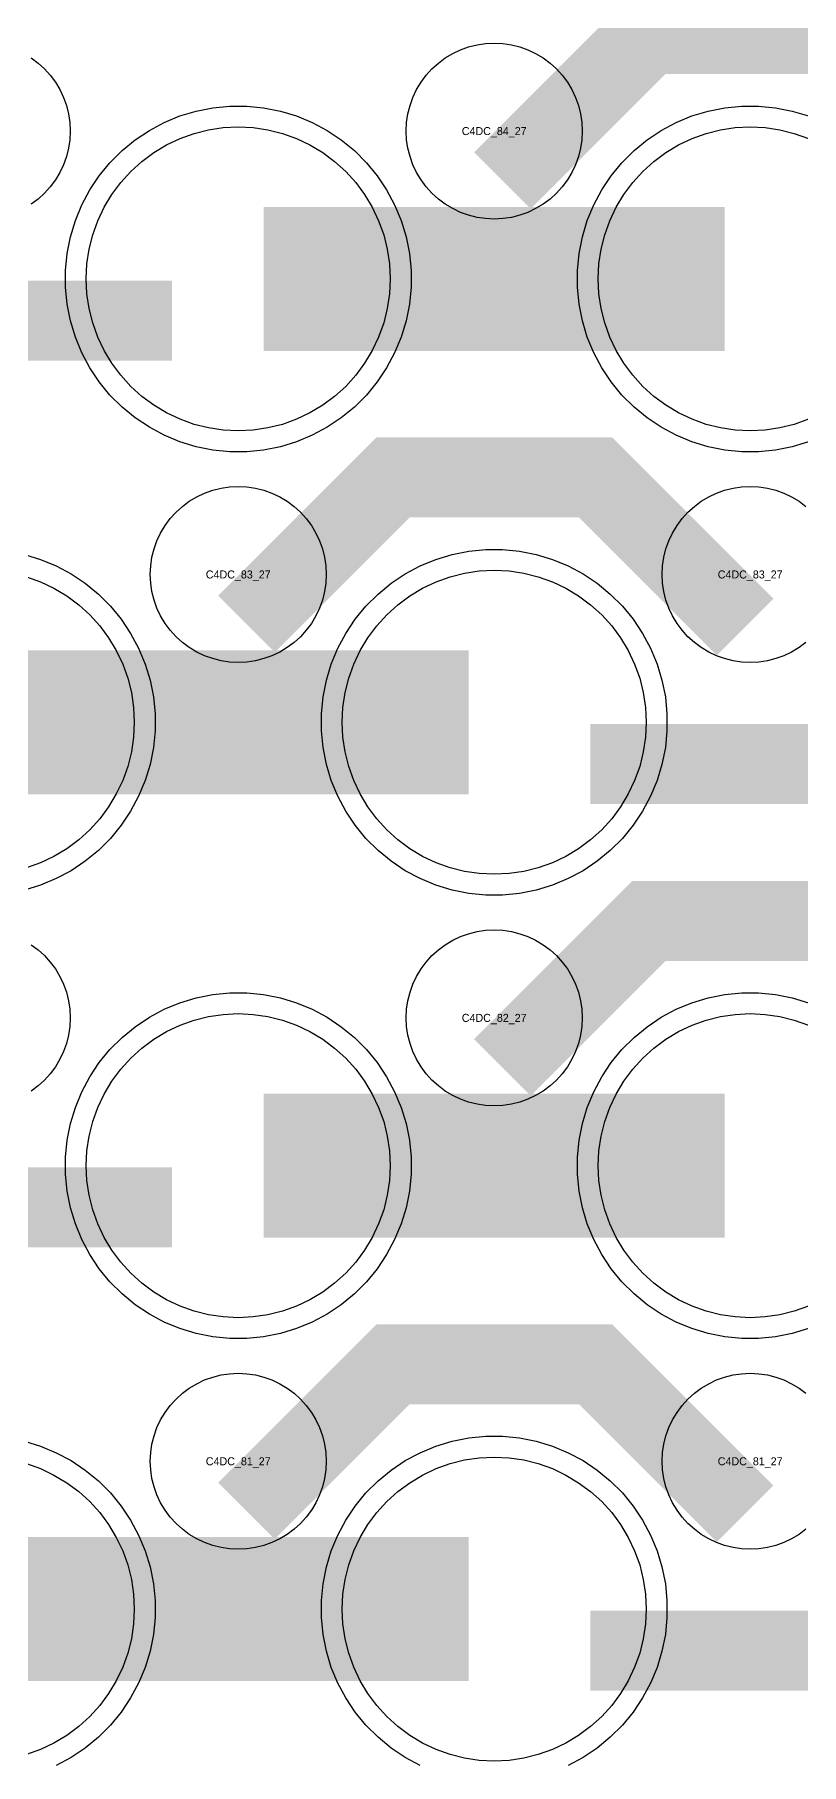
# Model space of a CAD drawing. Extents: x -11880 to 11880, y -14992 to 14992.
# Drawn here: x -3424 to -3184, y -3664 to -3124 of the extents above; entities that cross this region are included whole.
import ezdxf
from ezdxf.enums import TextEntityAlignment as Align

# ---------------------------------------------------------------- set-up
doc = ezdxf.new("R2010")
doc.units = 0
doc.header["$MEASUREMENT"] = 0
for name, color, linetype in [('GDS_775_DT_237', 138, 'CONTINUOUS'), ('RDL1_FS', 34, 'CONTINUOUS'), ('RDL_BS', 160, 'CONTINUOUS')]:
    doc.layers.add(name, color=color, linetype=linetype)

msp = doc.modelspace()

# ---------------------------------------------------------------- linework, layer by layer
at = {"layer": 'RDL1_FS'}
for points in [[(-3360, -3247.694), (-3364.657, -3247.465), (-3369.268, -3246.781), (-3373.791, -3245.649), (-3378.181, -3244.077), (-3382.395, -3242.085), (-3386.395, -3239.687), (-3390.14, -3236.909), (-3393.594, -3233.779), (-3396.724, -3230.325), (-3399.502, -3226.58), (-3401.9, -3222.58), (-3403.892, -3218.366), (-3405.464, -3213.976), (-3406.596, -3209.453), (-3407.28, -3204.842), (-3407.509, -3200.185), (-3407.28, -3195.528), (-3406.596, -3190.917), (-3405.464, -3186.394), (-3403.892, -3182.004), (-3401.9, -3177.79), (-3399.502, -3173.79), (-3396.724, -3170.045), (-3393.594, -3166.591), (-3390.14, -3163.461), (-3386.395, -3160.683), (-3382.395, -3158.285), (-3378.181, -3156.293), (-3373.791, -3154.721), (-3369.268, -3153.589), (-3364.657, -3152.905), (-3360, -3152.676), (-3355.343, -3152.905), (-3350.732, -3153.589), (-3346.209, -3154.721), (-3341.819, -3156.293), (-3337.605, -3158.285), (-3333.605, -3160.683), (-3329.86, -3163.461), (-3326.406, -3166.591), (-3323.276, -3170.045), (-3320.498, -3173.79), (-3318.1, -3177.79), (-3316.108, -3182.004), (-3314.536, -3186.394), (-3313.404, -3190.917), (-3312.72, -3195.528), (-3312.491, -3200.185), (-3312.72, -3204.842), (-3313.404, -3209.453), (-3314.536, -3213.976), (-3316.108, -3218.366), (-3318.1, -3222.58), (-3320.498, -3226.58), (-3323.276, -3230.325), (-3326.406, -3233.779), (-3329.86, -3236.909), (-3333.605, -3239.687), (-3337.605, -3242.085), (-3341.819, -3244.077), (-3346.209, -3245.649), (-3350.732, -3246.781), (-3355.343, -3247.465)], [(-3280, -3386.254), (-3284.657, -3386.025), (-3289.268, -3385.341), (-3293.791, -3384.209), (-3298.181, -3382.637), (-3302.395, -3380.645), (-3306.395, -3378.247), (-3310.14, -3375.469), (-3313.594, -3372.339), (-3316.724, -3368.885), (-3319.502, -3365.14), (-3321.9, -3361.14), (-3323.892, -3356.926), (-3325.464, -3352.536), (-3326.596, -3348.013), (-3327.28, -3343.402), (-3327.509, -3338.745), (-3327.28, -3334.088), (-3326.596, -3329.477), (-3325.464, -3324.954), (-3323.892, -3320.564), (-3321.9, -3316.35), (-3319.502, -3312.35), (-3316.724, -3308.605), (-3313.594, -3305.151), (-3310.14, -3302.021), (-3306.395, -3299.243), (-3302.395, -3296.845), (-3298.181, -3294.853), (-3293.791, -3293.281), (-3289.268, -3292.149), (-3284.657, -3291.465), (-3280, -3291.236), (-3275.343, -3291.465), (-3270.732, -3292.149), (-3266.209, -3293.281), (-3261.819, -3294.853), (-3257.605, -3296.845), (-3253.605, -3299.243), (-3249.86, -3302.021), (-3246.406, -3305.151), (-3243.276, -3308.605), (-3240.498, -3312.35), (-3238.1, -3316.35), (-3236.108, -3320.564), (-3234.536, -3324.954), (-3233.404, -3329.477), (-3232.72, -3334.088), (-3232.491, -3338.745), (-3232.72, -3343.402), (-3233.404, -3348.013), (-3234.536, -3352.536), (-3236.108, -3356.926), (-3238.1, -3361.14), (-3240.498, -3365.14), (-3243.276, -3368.885), (-3246.406, -3372.339), (-3249.86, -3375.469), (-3253.605, -3378.247), (-3257.605, -3380.645), (-3261.819, -3382.637), (-3266.209, -3384.209), (-3270.732, -3385.341), (-3275.343, -3386.025)], [(-3360, -3524.819), (-3364.657, -3524.59), (-3369.268, -3523.906), (-3373.791, -3522.774), (-3378.181, -3521.202), (-3382.395, -3519.21), (-3386.395, -3516.812), (-3390.14, -3514.034), (-3393.594, -3510.904), (-3396.724, -3507.45), (-3399.502, -3503.705), (-3401.9, -3499.705), (-3403.892, -3495.491), (-3405.464, -3491.101), (-3406.596, -3486.578), (-3407.28, -3481.967), (-3407.509, -3477.31), (-3407.28, -3472.653), (-3406.596, -3468.042), (-3405.464, -3463.519), (-3403.892, -3459.129), (-3401.9, -3454.915), (-3399.502, -3450.915), (-3396.724, -3447.17), (-3393.594, -3443.716), (-3390.14, -3440.586), (-3386.395, -3437.808), (-3382.395, -3435.41), (-3378.181, -3433.418), (-3373.791, -3431.846), (-3369.268, -3430.714), (-3364.657, -3430.03), (-3360, -3429.801), (-3355.343, -3430.03), (-3350.732, -3430.714), (-3346.209, -3431.846), (-3341.819, -3433.418), (-3337.605, -3435.41), (-3333.605, -3437.808), (-3329.86, -3440.586), (-3326.406, -3443.716), (-3323.276, -3447.17), (-3320.498, -3450.915), (-3318.1, -3454.915), (-3316.108, -3459.129), (-3314.536, -3463.519), (-3313.404, -3468.042), (-3312.72, -3472.653), (-3312.491, -3477.31), (-3312.72, -3481.967), (-3313.404, -3486.578), (-3314.536, -3491.101), (-3316.108, -3495.491), (-3318.1, -3499.705), (-3320.498, -3503.705), (-3323.276, -3507.45), (-3326.406, -3510.904), (-3329.86, -3514.034), (-3333.605, -3516.812), (-3337.605, -3519.21), (-3341.819, -3521.202), (-3346.209, -3522.774), (-3350.732, -3523.906), (-3355.343, -3524.59)], [(-3280, -3663.384), (-3284.657, -3663.155), (-3289.268, -3662.471), (-3293.791, -3661.339), (-3298.181, -3659.767), (-3302.395, -3657.775), (-3306.395, -3655.377), (-3310.14, -3652.599), (-3313.594, -3649.469), (-3316.724, -3646.015), (-3319.502, -3642.27), (-3321.9, -3638.27), (-3323.892, -3634.056), (-3325.464, -3629.666), (-3326.596, -3625.143), (-3327.28, -3620.532), (-3327.509, -3615.875), (-3327.28, -3611.218), (-3326.596, -3606.607), (-3325.464, -3602.084), (-3323.892, -3597.694), (-3321.9, -3593.48), (-3319.502, -3589.48), (-3316.724, -3585.735), (-3313.594, -3582.281), (-3310.14, -3579.151), (-3306.395, -3576.373), (-3302.395, -3573.975), (-3298.181, -3571.983), (-3293.791, -3570.411), (-3289.268, -3569.279), (-3284.657, -3568.595), (-3280, -3568.366), (-3275.343, -3568.595), (-3270.732, -3569.279), (-3266.209, -3570.411), (-3261.819, -3571.983), (-3257.605, -3573.975), (-3253.605, -3576.373), (-3249.86, -3579.151), (-3246.406, -3582.281), (-3243.276, -3585.735), (-3240.498, -3589.48), (-3238.1, -3593.48), (-3236.108, -3597.694), (-3234.536, -3602.084), (-3233.404, -3606.607), (-3232.72, -3611.218), (-3232.491, -3615.875), (-3232.72, -3620.532), (-3233.404, -3625.143), (-3234.536, -3629.666), (-3236.108, -3634.056), (-3238.1, -3638.27), (-3240.498, -3642.27), (-3243.276, -3646.015), (-3246.406, -3649.469), (-3249.86, -3652.599), (-3253.605, -3655.377), (-3257.605, -3657.775), (-3261.819, -3659.767), (-3266.209, -3661.339), (-3270.732, -3662.471), (-3275.343, -3663.155)]]:
    msp.add_lwpolyline(points, close=True, dxfattribs=at)
for points in [[(-3181.819, -3244.077), (-3186.209, -3245.649), (-3190.732, -3246.781), (-3195.343, -3247.465), (-3200, -3247.694), (-3204.657, -3247.465), (-3209.268, -3246.781), (-3213.791, -3245.649), (-3218.181, -3244.077), (-3222.395, -3242.085), (-3226.395, -3239.687), (-3230.14, -3236.909), (-3233.594, -3233.779), (-3236.724, -3230.325), (-3239.502, -3226.58), (-3241.9, -3222.58), (-3243.892, -3218.366), (-3245.464, -3213.976), (-3246.596, -3209.453), (-3247.28, -3204.842), (-3247.509, -3200.185), (-3247.28, -3195.528), (-3246.596, -3190.917), (-3245.464, -3186.394), (-3243.892, -3182.004), (-3241.9, -3177.79), (-3239.502, -3173.79), (-3236.724, -3170.045), (-3233.594, -3166.591), (-3230.14, -3163.461), (-3226.395, -3160.683), (-3222.395, -3158.285), (-3218.181, -3156.293), (-3213.791, -3154.721), (-3209.268, -3153.589), (-3204.657, -3152.905), (-3200, -3152.676), (-3195.343, -3152.905), (-3190.732, -3153.589), (-3186.209, -3154.721), (-3181.819, -3156.293)], [(-3426.209, -3293.281), (-3421.819, -3294.853), (-3417.605, -3296.845), (-3413.605, -3299.243), (-3409.86, -3302.021), (-3406.406, -3305.151), (-3403.276, -3308.605), (-3400.498, -3312.35), (-3398.1, -3316.35), (-3396.108, -3320.564), (-3394.536, -3324.954), (-3393.404, -3329.477), (-3392.72, -3334.088), (-3392.491, -3338.745), (-3392.72, -3343.402), (-3393.404, -3348.013), (-3394.536, -3352.536), (-3396.108, -3356.926), (-3398.1, -3361.14), (-3400.498, -3365.14), (-3403.276, -3368.885), (-3406.406, -3372.339), (-3409.86, -3375.469), (-3413.605, -3378.247), (-3417.605, -3380.645), (-3421.819, -3382.637), (-3426.209, -3384.209)], [(-3181.819, -3521.202), (-3186.209, -3522.774), (-3190.732, -3523.906), (-3195.343, -3524.59), (-3200, -3524.819), (-3204.657, -3524.59), (-3209.268, -3523.906), (-3213.791, -3522.774), (-3218.181, -3521.202), (-3222.395, -3519.21), (-3226.395, -3516.812), (-3230.14, -3514.034), (-3233.594, -3510.904), (-3236.724, -3507.45), (-3239.502, -3503.705), (-3241.9, -3499.705), (-3243.892, -3495.491), (-3245.464, -3491.101), (-3246.596, -3486.578), (-3247.28, -3481.967), (-3247.509, -3477.31), (-3247.28, -3472.653), (-3246.596, -3468.042), (-3245.464, -3463.519), (-3243.892, -3459.129), (-3241.9, -3454.915), (-3239.502, -3450.915), (-3236.724, -3447.17), (-3233.594, -3443.716), (-3230.14, -3440.586), (-3226.395, -3437.808), (-3222.395, -3435.41), (-3218.181, -3433.418), (-3213.791, -3431.846), (-3209.268, -3430.714), (-3204.657, -3430.03), (-3200, -3429.801), (-3195.343, -3430.03), (-3190.732, -3430.714), (-3186.209, -3431.846), (-3181.819, -3433.418)], [(-3426.209, -3570.411), (-3421.819, -3571.983), (-3417.605, -3573.975), (-3413.605, -3576.373), (-3409.86, -3579.151), (-3406.406, -3582.281), (-3403.276, -3585.735), (-3400.498, -3589.48), (-3398.1, -3593.48), (-3396.108, -3597.694), (-3394.536, -3602.084), (-3393.404, -3606.607), (-3392.72, -3611.218), (-3392.491, -3615.875), (-3392.72, -3620.532), (-3393.404, -3625.143), (-3394.536, -3629.666), (-3396.108, -3634.056), (-3398.1, -3638.27), (-3400.498, -3642.27), (-3403.276, -3646.015), (-3406.406, -3649.469), (-3409.86, -3652.599), (-3413.605, -3655.377), (-3417.605, -3657.775), (-3421.819, -3659.767), (-3426.209, -3661.339)]]:
    msp.add_lwpolyline(points, dxfattribs=at)
for points in [[(-3351.998, -3200.185, 45, 45, 0), (-3279.998, -3200.185, 45, 45, 0)], [(-3279.998, -3200.185, 45, 45, 0), (-3207.998, -3200.185, 45, 45, 0)], [(-3431.998, -3338.745, 45, 45, 0), (-3359.998, -3338.745, 45, 45, 0)], [(-3359.998, -3338.745, 45, 45, 0), (-3287.998, -3338.745, 45, 45, 0)], [(-3351.998, -3477.31, 45, 45, 0), (-3279.998, -3477.31, 45, 45, 0)], [(-3279.998, -3477.31, 45, 45, 0), (-3207.998, -3477.31, 45, 45, 0)], [(-3431.998, -3615.875, 45, 45, 0), (-3359.998, -3615.875, 45, 45, 0)], [(-3359.998, -3615.875, 45, 45, 0), (-3287.998, -3615.875, 45, 45, 0)]]:
    msp.add_lwpolyline(points, format="xyseb", dxfattribs=at)
at = {"layer": 'RDL_BS'}
for points in [[(-3277.438, -3169.499, 25, 25, 0), (-3231.623, -3123.684, 25, 25, 0), (-3198.07, -3123.684, 25, 25, 0)], [(-3121.599, -3170.398, 25, 25, 0), (-3168.313, -3123.684, 25, 25, 0), (-3198.071, -3123.684, 25, 25, 0)], [(-3489.984, -3213.198, 25, 25, 0), (-3380.719, -3213.198, 25, 25, 0)], [(-3357.438, -3308.059, 25, 25, 0), (-3311.623, -3262.244, 25, 25, 0), (-3278.07, -3262.244, 25, 25, 0)], [(-3201.599, -3308.958, 25, 25, 0), (-3248.313, -3262.244, 25, 25, 0), (-3278.071, -3262.244, 25, 25, 0)], [(-3249.984, -3351.758, 25, 25, 0), (-3140.719, -3351.758, 25, 25, 0)], [(-3277.438, -3446.624, 25, 25, 0), (-3231.623, -3400.809, 25, 25, 0), (-3198.07, -3400.809, 25, 25, 0)], [(-3121.599, -3447.523, 25, 25, 0), (-3168.313, -3400.809, 25, 25, 0), (-3198.071, -3400.809, 25, 25, 0)], [(-3489.984, -3490.323, 25, 25, 0), (-3380.719, -3490.323, 25, 25, 0)], [(-3357.438, -3585.189, 25, 25, 0), (-3311.623, -3539.374, 25, 25, 0), (-3278.07, -3539.374, 25, 25, 0)], [(-3201.599, -3586.088, 25, 25, 0), (-3248.313, -3539.374, 25, 25, 0), (-3278.071, -3539.374, 25, 25, 0)], [(-3249.984, -3628.888, 25, 25, 0), (-3140.719, -3628.888, 25, 25, 0)]]:
    msp.add_lwpolyline(points, format="xyseb", dxfattribs=at)
for points in [[(-3280, -3181.491), (-3282.693, -3181.359), (-3285.365, -3180.963), (-3287.984, -3180.306), (-3290.519, -3179.399), (-3292.956, -3178.247), (-3295.28, -3176.854), (-3297.443, -3175.251), (-3299.442, -3173.439), (-3301.254, -3171.44), (-3302.857, -3169.277), (-3304.25, -3166.953), (-3305.402, -3164.516), (-3306.309, -3161.981), (-3306.966, -3159.362), (-3307.362, -3156.69), (-3307.494, -3153.997), (-3307.362, -3151.304), (-3306.966, -3148.632), (-3306.309, -3146.013), (-3305.402, -3143.478), (-3304.25, -3141.041), (-3302.857, -3138.717), (-3301.254, -3136.554), (-3299.442, -3134.555), (-3297.443, -3132.743), (-3295.28, -3131.14), (-3292.956, -3129.747), (-3290.519, -3128.595), (-3287.984, -3127.688), (-3285.365, -3127.031), (-3282.693, -3126.635), (-3280, -3126.503), (-3277.307, -3126.635), (-3274.635, -3127.031), (-3272.016, -3127.688), (-3269.481, -3128.595), (-3267.044, -3129.747), (-3264.72, -3131.14), (-3262.557, -3132.743), (-3260.558, -3134.555), (-3258.746, -3136.554), (-3257.143, -3138.717), (-3255.75, -3141.041), (-3254.598, -3143.478), (-3253.691, -3146.013), (-3253.034, -3148.632), (-3252.638, -3151.304), (-3252.506, -3153.997), (-3252.638, -3156.69), (-3253.034, -3159.362), (-3253.691, -3161.981), (-3254.598, -3164.516), (-3255.75, -3166.953), (-3257.143, -3169.277), (-3258.746, -3171.44), (-3260.558, -3173.439), (-3262.557, -3175.251), (-3264.72, -3176.854), (-3267.044, -3178.247), (-3269.481, -3179.399), (-3272.016, -3180.306), (-3274.635, -3180.963), (-3277.307, -3181.359)], [(-3362.644, -3254.185), (-3367.938, -3253.668), (-3373.165, -3252.622), (-3378.205, -3251.091), (-3383.115, -3249.06), (-3387.777, -3246.568), (-3392.191, -3243.621), (-3396.292, -3240.259), (-3400.074, -3236.477), (-3403.436, -3232.376), (-3406.383, -3227.962), (-3408.875, -3223.3), (-3410.906, -3218.39), (-3412.437, -3213.35), (-3413.483, -3208.123), (-3414, -3202.829), (-3414, -3197.541), (-3413.483, -3192.247), (-3412.437, -3187.02), (-3410.906, -3181.98), (-3408.875, -3177.07), (-3406.383, -3172.408), (-3403.436, -3167.994), (-3400.074, -3163.893), (-3396.292, -3160.111), (-3392.191, -3156.749), (-3387.777, -3153.802), (-3383.115, -3151.31), (-3378.205, -3149.279), (-3373.165, -3147.748), (-3367.938, -3146.702), (-3362.644, -3146.185), (-3357.356, -3146.185), (-3352.062, -3146.702), (-3346.835, -3147.748), (-3341.795, -3149.279), (-3336.885, -3151.31), (-3332.223, -3153.802), (-3327.809, -3156.749), (-3323.708, -3160.111), (-3319.926, -3163.893), (-3316.564, -3167.994), (-3313.617, -3172.408), (-3311.125, -3177.07), (-3309.094, -3181.98), (-3307.563, -3187.02), (-3306.517, -3192.247), (-3306, -3197.541), (-3306, -3202.829), (-3306.517, -3208.123), (-3307.563, -3213.35), (-3309.094, -3218.39), (-3311.125, -3223.3), (-3313.617, -3227.962), (-3316.564, -3232.376), (-3319.926, -3236.477), (-3323.708, -3240.259), (-3327.809, -3243.621), (-3332.223, -3246.568), (-3336.885, -3249.06), (-3341.795, -3251.091), (-3346.835, -3252.622), (-3352.062, -3253.668), (-3357.356, -3254.185)], [(-3360, -3320.051), (-3362.693, -3319.919), (-3365.365, -3319.523), (-3367.984, -3318.866), (-3370.519, -3317.959), (-3372.956, -3316.807), (-3375.28, -3315.414), (-3377.443, -3313.811), (-3379.442, -3311.999), (-3381.254, -3310), (-3382.857, -3307.837), (-3384.25, -3305.513), (-3385.402, -3303.076), (-3386.309, -3300.541), (-3386.966, -3297.922), (-3387.362, -3295.25), (-3387.494, -3292.557), (-3387.362, -3289.864), (-3386.966, -3287.192), (-3386.309, -3284.573), (-3385.402, -3282.038), (-3384.25, -3279.601), (-3382.857, -3277.277), (-3381.254, -3275.114), (-3379.442, -3273.115), (-3377.443, -3271.303), (-3375.28, -3269.7), (-3372.956, -3268.307), (-3370.519, -3267.155), (-3367.984, -3266.248), (-3365.365, -3265.591), (-3362.693, -3265.195), (-3360, -3265.063), (-3357.307, -3265.195), (-3354.635, -3265.591), (-3352.016, -3266.248), (-3349.481, -3267.155), (-3347.044, -3268.307), (-3344.72, -3269.7), (-3342.557, -3271.303), (-3340.558, -3273.115), (-3338.746, -3275.114), (-3337.143, -3277.277), (-3335.75, -3279.601), (-3334.598, -3282.038), (-3333.691, -3284.573), (-3333.034, -3287.192), (-3332.638, -3289.864), (-3332.506, -3292.557), (-3332.638, -3295.25), (-3333.034, -3297.922), (-3333.691, -3300.541), (-3334.598, -3303.076), (-3335.75, -3305.513), (-3337.143, -3307.837), (-3338.746, -3310), (-3340.558, -3311.999), (-3342.557, -3313.811), (-3344.72, -3315.414), (-3347.044, -3316.807), (-3349.481, -3317.959), (-3352.016, -3318.866), (-3354.635, -3319.523), (-3357.307, -3319.919)], [(-3282.644, -3392.745), (-3287.938, -3392.228), (-3293.165, -3391.182), (-3298.205, -3389.651), (-3303.115, -3387.62), (-3307.777, -3385.128), (-3312.191, -3382.181), (-3316.292, -3378.819), (-3320.074, -3375.037), (-3323.436, -3370.936), (-3326.383, -3366.522), (-3328.875, -3361.86), (-3330.906, -3356.95), (-3332.437, -3351.91), (-3333.483, -3346.683), (-3334, -3341.389), (-3334, -3336.101), (-3333.483, -3330.807), (-3332.437, -3325.58), (-3330.906, -3320.54), (-3328.875, -3315.63), (-3326.383, -3310.968), (-3323.436, -3306.554), (-3320.074, -3302.453), (-3316.292, -3298.671), (-3312.191, -3295.309), (-3307.777, -3292.362), (-3303.115, -3289.87), (-3298.205, -3287.839), (-3293.165, -3286.308), (-3287.938, -3285.262), (-3282.644, -3284.745), (-3277.356, -3284.745), (-3272.062, -3285.262), (-3266.835, -3286.308), (-3261.795, -3287.839), (-3256.885, -3289.87), (-3252.223, -3292.362), (-3247.809, -3295.309), (-3243.708, -3298.671), (-3239.926, -3302.453), (-3236.564, -3306.554), (-3233.617, -3310.968), (-3231.125, -3315.63), (-3229.094, -3320.54), (-3227.563, -3325.58), (-3226.517, -3330.807), (-3226, -3336.101), (-3226, -3341.389), (-3226.517, -3346.683), (-3227.563, -3351.91), (-3229.094, -3356.95), (-3231.125, -3361.86), (-3233.617, -3366.522), (-3236.564, -3370.936), (-3239.926, -3375.037), (-3243.708, -3378.819), (-3247.809, -3382.181), (-3252.223, -3385.128), (-3256.885, -3387.62), (-3261.795, -3389.651), (-3266.835, -3391.182), (-3272.062, -3392.228), (-3277.356, -3392.745)], [(-3280, -3458.616), (-3282.693, -3458.484), (-3285.365, -3458.088), (-3287.984, -3457.431), (-3290.519, -3456.524), (-3292.956, -3455.372), (-3295.28, -3453.979), (-3297.443, -3452.376), (-3299.442, -3450.564), (-3301.254, -3448.565), (-3302.857, -3446.402), (-3304.25, -3444.078), (-3305.402, -3441.641), (-3306.309, -3439.106), (-3306.966, -3436.487), (-3307.362, -3433.815), (-3307.494, -3431.122), (-3307.362, -3428.429), (-3306.966, -3425.757), (-3306.309, -3423.138), (-3305.402, -3420.603), (-3304.25, -3418.166), (-3302.857, -3415.842), (-3301.254, -3413.679), (-3299.442, -3411.68), (-3297.443, -3409.868), (-3295.28, -3408.265), (-3292.956, -3406.872), (-3290.519, -3405.72), (-3287.984, -3404.813), (-3285.365, -3404.156), (-3282.693, -3403.76), (-3280, -3403.628), (-3277.307, -3403.76), (-3274.635, -3404.156), (-3272.016, -3404.813), (-3269.481, -3405.72), (-3267.044, -3406.872), (-3264.72, -3408.265), (-3262.557, -3409.868), (-3260.558, -3411.68), (-3258.746, -3413.679), (-3257.143, -3415.842), (-3255.75, -3418.166), (-3254.598, -3420.603), (-3253.691, -3423.138), (-3253.034, -3425.757), (-3252.638, -3428.429), (-3252.506, -3431.122), (-3252.638, -3433.815), (-3253.034, -3436.487), (-3253.691, -3439.106), (-3254.598, -3441.641), (-3255.75, -3444.078), (-3257.143, -3446.402), (-3258.746, -3448.565), (-3260.558, -3450.564), (-3262.557, -3452.376), (-3264.72, -3453.979), (-3267.044, -3455.372), (-3269.481, -3456.524), (-3272.016, -3457.431), (-3274.635, -3458.088), (-3277.307, -3458.484)], [(-3362.644, -3531.31), (-3367.938, -3530.793), (-3373.165, -3529.747), (-3378.205, -3528.216), (-3383.115, -3526.185), (-3387.777, -3523.693), (-3392.191, -3520.746), (-3396.292, -3517.384), (-3400.074, -3513.602), (-3403.436, -3509.501), (-3406.383, -3505.087), (-3408.875, -3500.425), (-3410.906, -3495.515), (-3412.437, -3490.475), (-3413.483, -3485.248), (-3414, -3479.954), (-3414, -3474.666), (-3413.483, -3469.372), (-3412.437, -3464.145), (-3410.906, -3459.105), (-3408.875, -3454.195), (-3406.383, -3449.533), (-3403.436, -3445.119), (-3400.074, -3441.018), (-3396.292, -3437.236), (-3392.191, -3433.874), (-3387.777, -3430.927), (-3383.115, -3428.435), (-3378.205, -3426.404), (-3373.165, -3424.873), (-3367.938, -3423.827), (-3362.644, -3423.31), (-3357.356, -3423.31), (-3352.062, -3423.827), (-3346.835, -3424.873), (-3341.795, -3426.404), (-3336.885, -3428.435), (-3332.223, -3430.927), (-3327.809, -3433.874), (-3323.708, -3437.236), (-3319.926, -3441.018), (-3316.564, -3445.119), (-3313.617, -3449.533), (-3311.125, -3454.195), (-3309.094, -3459.105), (-3307.563, -3464.145), (-3306.517, -3469.372), (-3306, -3474.666), (-3306, -3479.954), (-3306.517, -3485.248), (-3307.563, -3490.475), (-3309.094, -3495.515), (-3311.125, -3500.425), (-3313.617, -3505.087), (-3316.564, -3509.501), (-3319.926, -3513.602), (-3323.708, -3517.384), (-3327.809, -3520.746), (-3332.223, -3523.693), (-3336.885, -3526.185), (-3341.795, -3528.216), (-3346.835, -3529.747), (-3352.062, -3530.793), (-3357.356, -3531.31)], [(-3360, -3597.181), (-3362.693, -3597.049), (-3365.365, -3596.653), (-3367.984, -3595.996), (-3370.519, -3595.089), (-3372.956, -3593.937), (-3375.28, -3592.544), (-3377.443, -3590.941), (-3379.442, -3589.129), (-3381.254, -3587.13), (-3382.857, -3584.967), (-3384.25, -3582.643), (-3385.402, -3580.206), (-3386.309, -3577.671), (-3386.966, -3575.052), (-3387.362, -3572.38), (-3387.494, -3569.687), (-3387.362, -3566.994), (-3386.966, -3564.322), (-3386.309, -3561.703), (-3385.402, -3559.168), (-3384.25, -3556.731), (-3382.857, -3554.407), (-3381.254, -3552.244), (-3379.442, -3550.245), (-3377.443, -3548.433), (-3375.28, -3546.83), (-3372.956, -3545.437), (-3370.519, -3544.285), (-3367.984, -3543.378), (-3365.365, -3542.721), (-3362.693, -3542.325), (-3360, -3542.193), (-3357.307, -3542.325), (-3354.635, -3542.721), (-3352.016, -3543.378), (-3349.481, -3544.285), (-3347.044, -3545.437), (-3344.72, -3546.83), (-3342.557, -3548.433), (-3340.558, -3550.245), (-3338.746, -3552.244), (-3337.143, -3554.407), (-3335.75, -3556.731), (-3334.598, -3559.168), (-3333.691, -3561.703), (-3333.034, -3564.322), (-3332.638, -3566.994), (-3332.506, -3569.687), (-3332.638, -3572.38), (-3333.034, -3575.052), (-3333.691, -3577.671), (-3334.598, -3580.206), (-3335.75, -3582.643), (-3337.143, -3584.967), (-3338.746, -3587.13), (-3340.558, -3589.129), (-3342.557, -3590.941), (-3344.72, -3592.544), (-3347.044, -3593.937), (-3349.481, -3595.089), (-3352.016, -3595.996), (-3354.635, -3596.653), (-3357.307, -3597.049)]]:
    msp.add_lwpolyline(points, close=True, dxfattribs=at)
for points in [[(-3424.72, -3131.14), (-3422.557, -3132.743), (-3420.558, -3134.555), (-3418.746, -3136.554), (-3417.143, -3138.717), (-3415.75, -3141.041), (-3414.598, -3143.478), (-3413.691, -3146.013), (-3413.034, -3148.632), (-3412.638, -3151.304), (-3412.506, -3153.997), (-3412.638, -3156.69), (-3413.034, -3159.362), (-3413.691, -3161.981), (-3414.598, -3164.516), (-3415.75, -3166.953), (-3417.143, -3169.277), (-3418.746, -3171.44), (-3420.558, -3173.439), (-3422.557, -3175.251), (-3424.72, -3176.854)], [(-3181.795, -3251.091), (-3186.835, -3252.622), (-3192.062, -3253.668), (-3197.356, -3254.185), (-3202.644, -3254.185), (-3207.938, -3253.668), (-3213.165, -3252.622), (-3218.205, -3251.091), (-3223.115, -3249.06), (-3227.777, -3246.568), (-3232.191, -3243.621), (-3236.292, -3240.259), (-3240.074, -3236.477), (-3243.436, -3232.376), (-3246.383, -3227.962), (-3248.875, -3223.3), (-3250.906, -3218.39), (-3252.437, -3213.35), (-3253.483, -3208.123), (-3254, -3202.829), (-3254, -3197.541), (-3253.483, -3192.247), (-3252.437, -3187.02), (-3250.906, -3181.98), (-3248.875, -3177.07), (-3246.383, -3172.408), (-3243.436, -3167.994), (-3240.074, -3163.893), (-3236.292, -3160.111), (-3232.191, -3156.749), (-3227.777, -3153.802), (-3223.115, -3151.31), (-3218.205, -3149.279), (-3213.165, -3147.748), (-3207.938, -3146.702), (-3202.644, -3146.185), (-3197.356, -3146.185), (-3192.062, -3146.702), (-3186.835, -3147.748), (-3181.795, -3149.279)], [(-3182.557, -3313.811), (-3184.72, -3315.414), (-3187.044, -3316.807), (-3189.481, -3317.959), (-3192.016, -3318.866), (-3194.635, -3319.523), (-3197.307, -3319.919), (-3200, -3320.051), (-3202.693, -3319.919), (-3205.365, -3319.523), (-3207.984, -3318.866), (-3210.519, -3317.959), (-3212.956, -3316.807), (-3215.28, -3315.414), (-3217.443, -3313.811), (-3219.442, -3311.999), (-3221.254, -3310), (-3222.857, -3307.837), (-3224.25, -3305.513), (-3225.402, -3303.076), (-3226.309, -3300.541), (-3226.966, -3297.922), (-3227.362, -3295.25), (-3227.494, -3292.557), (-3227.362, -3289.864), (-3226.966, -3287.192), (-3226.309, -3284.573), (-3225.402, -3282.038), (-3224.25, -3279.601), (-3222.857, -3277.277), (-3221.254, -3275.114), (-3219.442, -3273.115), (-3217.443, -3271.303), (-3215.28, -3269.7), (-3212.956, -3268.307), (-3210.519, -3267.155), (-3207.984, -3266.248), (-3205.365, -3265.591), (-3202.693, -3265.195), (-3200, -3265.063), (-3197.307, -3265.195), (-3194.635, -3265.591), (-3192.016, -3266.248), (-3189.481, -3267.155), (-3187.044, -3268.307), (-3184.72, -3269.7), (-3182.557, -3271.303)], [(-3426.835, -3286.308), (-3421.795, -3287.839), (-3416.885, -3289.87), (-3412.223, -3292.362), (-3407.809, -3295.309), (-3403.708, -3298.671), (-3399.926, -3302.453), (-3396.564, -3306.554), (-3393.617, -3310.968), (-3391.125, -3315.63), (-3389.094, -3320.54), (-3387.563, -3325.58), (-3386.517, -3330.807), (-3386, -3336.101), (-3386, -3341.389), (-3386.517, -3346.683), (-3387.563, -3351.91), (-3389.094, -3356.95), (-3391.125, -3361.86), (-3393.617, -3366.522), (-3396.564, -3370.936), (-3399.926, -3375.037), (-3403.708, -3378.819), (-3407.809, -3382.181), (-3412.223, -3385.128), (-3416.885, -3387.62), (-3421.795, -3389.651), (-3426.835, -3391.182)], [(-3424.72, -3408.265), (-3422.557, -3409.868), (-3420.558, -3411.68), (-3418.746, -3413.679), (-3417.143, -3415.842), (-3415.75, -3418.166), (-3414.598, -3420.603), (-3413.691, -3423.138), (-3413.034, -3425.757), (-3412.638, -3428.429), (-3412.506, -3431.122), (-3412.638, -3433.815), (-3413.034, -3436.487), (-3413.691, -3439.106), (-3414.598, -3441.641), (-3415.75, -3444.078), (-3417.143, -3446.402), (-3418.746, -3448.565), (-3420.558, -3450.564), (-3422.557, -3452.376), (-3424.72, -3453.979)], [(-3181.795, -3528.216), (-3186.835, -3529.747), (-3192.062, -3530.793), (-3197.356, -3531.31), (-3202.644, -3531.31), (-3207.938, -3530.793), (-3213.165, -3529.747), (-3218.205, -3528.216), (-3223.115, -3526.185), (-3227.777, -3523.693), (-3232.191, -3520.746), (-3236.292, -3517.384), (-3240.074, -3513.602), (-3243.436, -3509.501), (-3246.383, -3505.087), (-3248.875, -3500.425), (-3250.906, -3495.515), (-3252.437, -3490.475), (-3253.483, -3485.248), (-3254, -3479.954), (-3254, -3474.666), (-3253.483, -3469.372), (-3252.437, -3464.145), (-3250.906, -3459.105), (-3248.875, -3454.195), (-3246.383, -3449.533), (-3243.436, -3445.119), (-3240.074, -3441.018), (-3236.292, -3437.236), (-3232.191, -3433.874), (-3227.777, -3430.927), (-3223.115, -3428.435), (-3218.205, -3426.404), (-3213.165, -3424.873), (-3207.938, -3423.827), (-3202.644, -3423.31), (-3197.356, -3423.31), (-3192.062, -3423.827), (-3186.835, -3424.873), (-3181.795, -3426.404)], [(-3182.557, -3590.941), (-3184.72, -3592.544), (-3187.044, -3593.937), (-3189.481, -3595.089), (-3192.016, -3595.996), (-3194.635, -3596.653), (-3197.307, -3597.049), (-3200, -3597.181), (-3202.693, -3597.049), (-3205.365, -3596.653), (-3207.984, -3595.996), (-3210.519, -3595.089), (-3212.956, -3593.937), (-3215.28, -3592.544), (-3217.443, -3590.941), (-3219.442, -3589.129), (-3221.254, -3587.13), (-3222.857, -3584.967), (-3224.25, -3582.643), (-3225.402, -3580.206), (-3226.309, -3577.671), (-3226.966, -3575.052), (-3227.362, -3572.38), (-3227.494, -3569.687), (-3227.362, -3566.994), (-3226.966, -3564.322), (-3226.309, -3561.703), (-3225.402, -3559.168), (-3224.25, -3556.731), (-3222.857, -3554.407), (-3221.254, -3552.244), (-3219.442, -3550.245), (-3217.443, -3548.433), (-3215.28, -3546.83), (-3212.956, -3545.437), (-3210.519, -3544.285), (-3207.984, -3543.378), (-3205.365, -3542.721), (-3202.693, -3542.325), (-3200, -3542.193), (-3197.307, -3542.325), (-3194.635, -3542.721), (-3192.016, -3543.378), (-3189.481, -3544.285), (-3187.044, -3545.437), (-3184.72, -3546.83), (-3182.557, -3548.433)], [(-3303.115, -3664.75), (-3307.777, -3662.258), (-3312.191, -3659.311), (-3316.292, -3655.949), (-3320.074, -3652.167), (-3323.436, -3648.066), (-3326.383, -3643.652), (-3328.875, -3638.99), (-3330.906, -3634.08), (-3332.437, -3629.04), (-3333.483, -3623.813), (-3334, -3618.519), (-3334, -3613.231), (-3333.483, -3607.937), (-3332.437, -3602.71), (-3330.906, -3597.67), (-3328.875, -3592.76), (-3326.383, -3588.098), (-3323.436, -3583.684), (-3320.074, -3579.583), (-3316.292, -3575.801), (-3312.191, -3572.439), (-3307.777, -3569.492), (-3303.115, -3567), (-3298.205, -3564.969), (-3293.165, -3563.438), (-3287.938, -3562.392), (-3282.644, -3561.875), (-3277.356, -3561.875), (-3272.062, -3562.392), (-3266.835, -3563.438), (-3261.795, -3564.969), (-3256.885, -3567), (-3252.223, -3569.492), (-3247.809, -3572.439), (-3243.708, -3575.801), (-3239.926, -3579.583), (-3236.564, -3583.684), (-3233.617, -3588.098), (-3231.125, -3592.76), (-3229.094, -3597.67), (-3227.563, -3602.71), (-3226.517, -3607.937), (-3226, -3613.231), (-3226, -3618.519), (-3226.517, -3623.813), (-3227.563, -3629.04), (-3229.094, -3634.08), (-3231.125, -3638.99), (-3233.617, -3643.652), (-3236.564, -3648.066), (-3239.926, -3652.167), (-3243.708, -3655.949), (-3247.809, -3659.311), (-3252.223, -3662.258), (-3256.885, -3664.75)], [(-3426.835, -3563.438), (-3421.795, -3564.969), (-3416.885, -3567), (-3412.223, -3569.492), (-3407.809, -3572.439), (-3403.708, -3575.801), (-3399.926, -3579.583), (-3396.564, -3583.684), (-3393.617, -3588.098), (-3391.125, -3592.76), (-3389.094, -3597.67), (-3387.563, -3602.71), (-3386.517, -3607.937), (-3386, -3613.231), (-3386, -3618.519), (-3386.517, -3623.813), (-3387.563, -3629.04), (-3389.094, -3634.08), (-3391.125, -3638.99), (-3393.617, -3643.652), (-3396.564, -3648.066), (-3399.926, -3652.167), (-3403.708, -3655.949), (-3407.809, -3659.311), (-3412.223, -3662.258), (-3416.885, -3664.75)]]:
    msp.add_lwpolyline(points, dxfattribs=at)

# ---------------------------------------------------------------- texts
at = {"layer": 'GDS_775_DT_237'}
for s, p in [('C4DC_84_27', (-3280, -3153.997)), ('C4DC_84_27', (-3280, -3153.997)), ('C4DC_83_27', (-3360, -3292.557)), ('C4DC_83_27', (-3360, -3292.557)), ('C4DC_83_27', (-3200, -3292.557)), ('C4DC_83_27', (-3200, -3292.557)), ('C4DC_82_27', (-3280, -3431.122)), ('C4DC_82_27', (-3280, -3431.122)), ('C4DC_81_27', (-3360, -3569.687)), ('C4DC_81_27', (-3360, -3569.687)), ('C4DC_81_27', (-3200, -3569.687)), ('C4DC_81_27', (-3200, -3569.687))]:
    msp.add_text(s, height=2.5, dxfattribs=at).set_placement(p, align=Align.MIDDLE_CENTER)

doc.saveas('drawing.dxf')
